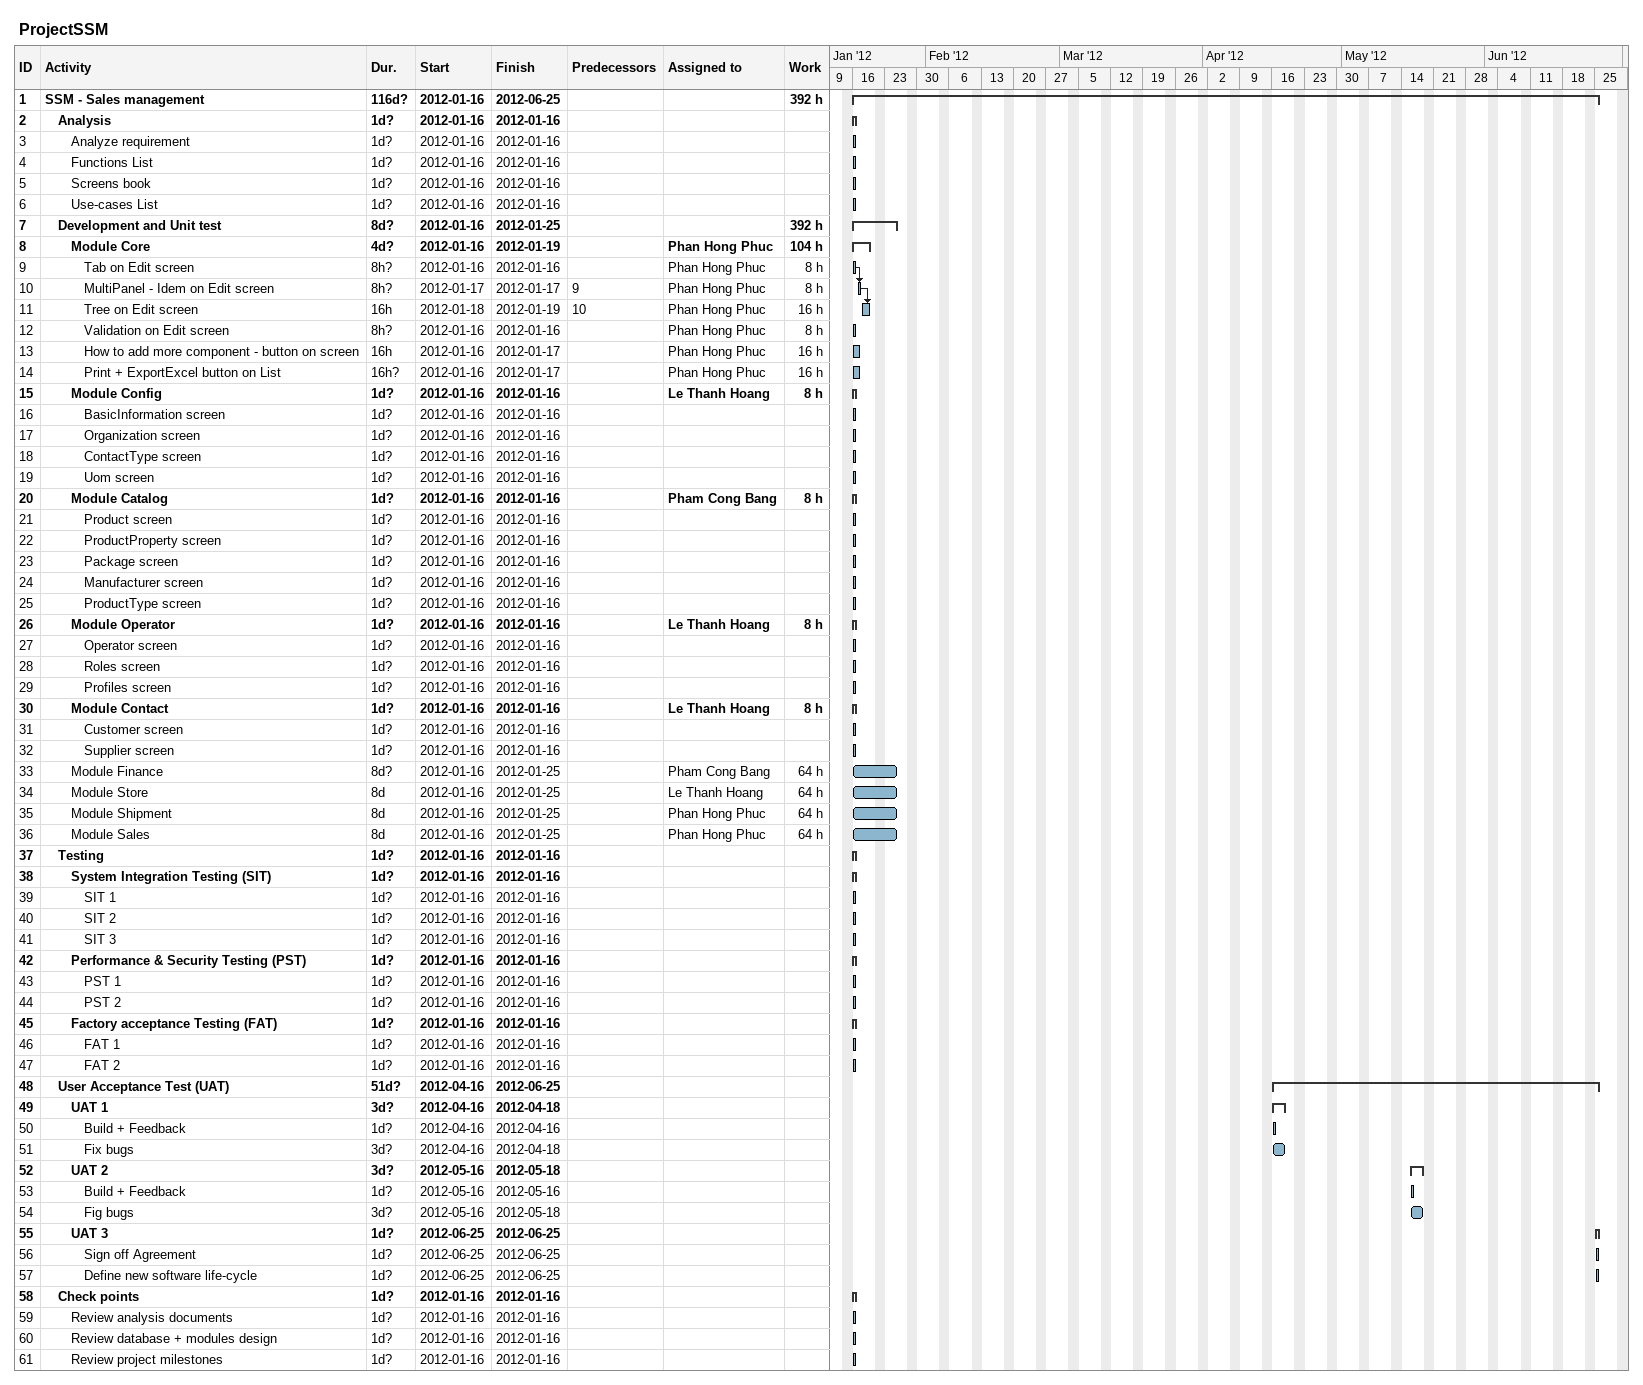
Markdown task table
ProjectSSM

| ID | Level | Task | Duration | Start | Finish | Predecessors | Resources | Work (h) |
|---|---|---|---|---|---|---|---|---|
| 1 | 1 | **SSM - Sales management** | 116d? | 2012-01-16 | 2012-06-25 |  |  | 392 |
| 2 | 2 | **Analysis** | 1d? | 2012-01-16 | 2012-01-16 |  |  |  |
| 3 | 3 | Analyze requirement | 1d? | 2012-01-16 | 2012-01-16 |  |  |  |
| 4 | 3 | Functions List | 1d? | 2012-01-16 | 2012-01-16 |  |  |  |
| 5 | 3 | Screens book | 1d? | 2012-01-16 | 2012-01-16 |  |  |  |
| 6 | 3 | Use-cases List | 1d? | 2012-01-16 | 2012-01-16 |  |  |  |
| 7 | 2 | **Development and Unit test** | 8d? | 2012-01-16 | 2012-01-25 |  |  | 392 |
| 8 | 3 | **Module Core** | 4d? | 2012-01-16 | 2012-01-19 |  | Phan Hong Phuc | 104 |
| 9 | 4 | Tab on Edit screen | 8h? | 2012-01-16 | 2012-01-16 |  | Phan Hong Phuc | 8 |
| 10 | 4 | MultiPanel - Idem on Edit screen | 8h? | 2012-01-17 | 2012-01-17 | 9 | Phan Hong Phuc | 8 |
| 11 | 4 | Tree on Edit screen | 16h | 2012-01-18 | 2012-01-19 | 10 | Phan Hong Phuc | 16 |
| 12 | 4 | Validation on Edit screen | 8h? | 2012-01-16 | 2012-01-16 |  | Phan Hong Phuc | 8 |
| 13 | 4 | How to add more component - button on screen | 16h | 2012-01-16 | 2012-01-17 |  | Phan Hong Phuc | 16 |
| 14 | 4 | Print + ExportExcel button on List | 16h? | 2012-01-16 | 2012-01-17 |  | Phan Hong Phuc | 16 |
| 15 | 3 | **Module Config** | 1d? | 2012-01-16 | 2012-01-16 |  | Le Thanh Hoang | 8 |
| 16 | 4 | BasicInformation screen | 1d? | 2012-01-16 | 2012-01-16 |  |  |  |
| 17 | 4 | Organization screen | 1d? | 2012-01-16 | 2012-01-16 |  |  |  |
| 18 | 4 | ContactType screen | 1d? | 2012-01-16 | 2012-01-16 |  |  |  |
| 19 | 4 | Uom screen | 1d? | 2012-01-16 | 2012-01-16 |  |  |  |
| 20 | 3 | **Module Catalog** | 1d? | 2012-01-16 | 2012-01-16 |  | Pham Cong Bang | 8 |
| 21 | 4 | Product screen | 1d? | 2012-01-16 | 2012-01-16 |  |  |  |
| 22 | 4 | ProductProperty screen | 1d? | 2012-01-16 | 2012-01-16 |  |  |  |
| 23 | 4 | Package screen | 1d? | 2012-01-16 | 2012-01-16 |  |  |  |
| 24 | 4 | Manufacturer screen | 1d? | 2012-01-16 | 2012-01-16 |  |  |  |
| 25 | 4 | ProductType screen | 1d? | 2012-01-16 | 2012-01-16 |  |  |  |
| 26 | 3 | **Module Operator** | 1d? | 2012-01-16 | 2012-01-16 |  | Le Thanh Hoang | 8 |
| 27 | 4 | Operator screen | 1d? | 2012-01-16 | 2012-01-16 |  |  |  |
| 28 | 4 | Roles screen | 1d? | 2012-01-16 | 2012-01-16 |  |  |  |
| 29 | 4 | Profiles screen | 1d? | 2012-01-16 | 2012-01-16 |  |  |  |
| 30 | 3 | **Module Contact** | 1d? | 2012-01-16 | 2012-01-16 |  | Le Thanh Hoang | 8 |
| 31 | 4 | Customer screen | 1d? | 2012-01-16 | 2012-01-16 |  |  |  |
| 32 | 4 | Supplier screen | 1d? | 2012-01-16 | 2012-01-16 |  |  |  |
| 33 | 3 | Module Finance | 8d? | 2012-01-16 | 2012-01-25 |  | Pham Cong Bang | 64 |
| 34 | 3 | Module Store | 8d | 2012-01-16 | 2012-01-25 |  | Le Thanh Hoang | 64 |
| 35 | 3 | Module Shipment | 8d | 2012-01-16 | 2012-01-25 |  | Phan Hong Phuc | 64 |
| 36 | 3 | Module Sales | 8d | 2012-01-16 | 2012-01-25 |  | Phan Hong Phuc | 64 |
| 37 | 2 | **Testing** | 1d? | 2012-01-16 | 2012-01-16 |  |  |  |
| 38 | 3 | **System Integration Testing (SIT)** | 1d? | 2012-01-16 | 2012-01-16 |  |  |  |
| 39 | 4 | SIT 1 | 1d? | 2012-01-16 | 2012-01-16 |  |  |  |
| 40 | 4 | SIT 2 | 1d? | 2012-01-16 | 2012-01-16 |  |  |  |
| 41 | 4 | SIT 3 | 1d? | 2012-01-16 | 2012-01-16 |  |  |  |
| 42 | 3 | **Performance & Security Testing (PST)** | 1d? | 2012-01-16 | 2012-01-16 |  |  |  |
| 43 | 4 | PST 1 | 1d? | 2012-01-16 | 2012-01-16 |  |  |  |
| 44 | 4 | PST 2 | 1d? | 2012-01-16 | 2012-01-16 |  |  |  |
| 45 | 3 | **Factory acceptance Testing (FAT)** | 1d? | 2012-01-16 | 2012-01-16 |  |  |  |
| 46 | 4 | FAT 1 | 1d? | 2012-01-16 | 2012-01-16 |  |  |  |
| 47 | 4 | FAT 2 | 1d? | 2012-01-16 | 2012-01-16 |  |  |  |
| 48 | 2 | **User Acceptance Test (UAT)** | 51d? | 2012-04-16 | 2012-06-25 |  |  |  |
| 49 | 3 | **UAT 1** | 3d? | 2012-04-16 | 2012-04-18 |  |  |  |
| 50 | 4 | Build + Feedback | 1d? | 2012-04-16 | 2012-04-16 |  |  |  |
| 51 | 4 | Fix bugs | 3d? | 2012-04-16 | 2012-04-18 |  |  |  |
| 52 | 3 | **UAT 2** | 3d? | 2012-05-16 | 2012-05-18 |  |  |  |
| 53 | 4 | Build + Feedback | 1d? | 2012-05-16 | 2012-05-16 |  |  |  |
| 54 | 4 | Fig bugs | 3d? | 2012-05-16 | 2012-05-18 |  |  |  |
| 55 | 3 | **UAT 3** | 1d? | 2012-06-25 | 2012-06-25 |  |  |  |
| 56 | 4 | Sign off Agreement | 1d? | 2012-06-25 | 2012-06-25 |  |  |  |
| 57 | 4 | Define new software life-cycle | 1d? | 2012-06-25 | 2012-06-25 |  |  |  |
| 58 | 2 | **Check points** | 1d? | 2012-01-16 | 2012-01-16 |  |  |  |
| 59 | 3 | Review analysis documents | 1d? | 2012-01-16 | 2012-01-16 |  |  |  |
| 60 | 3 | Review database + modules design | 1d? | 2012-01-16 | 2012-01-16 |  |  |  |
| 61 | 3 | Review project milestones | 1d? | 2012-01-16 | 2012-01-16 |  |  |  |
